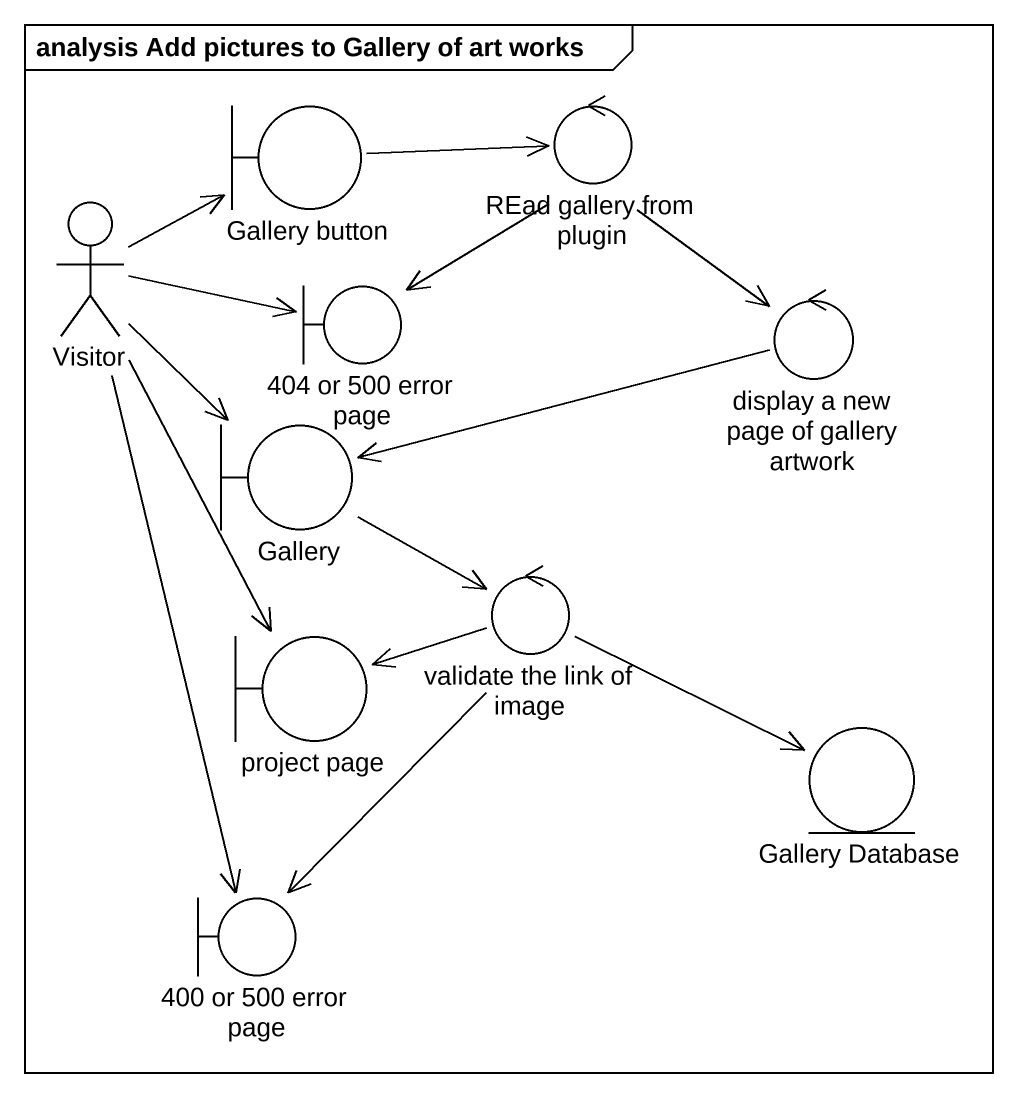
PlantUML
@startuml
mainframe analysis Add pictures to Gallery of art works
boundary "Gallery button" as Gallery_button
control "REad gallery from plugin" as REad_gallery_from_plugin
actor Visitor
boundary "404 or 500 error page" as b404_or_500_error_page
control "display a new page of gallery artwork" as display_a_new_page_of
boundary Gallery
boundary "project page" as project_page
control "validate the link of image" as validate_the_link_of_image
entity "Gallery Database" as Gallery_Database
boundary "400 or 500 error page" as b400_or_500_error_page
Gallery_button -right-> REad_gallery_from_plugin
REad_gallery_from_plugin --> b404_or_500_error_page
REad_gallery_from_plugin --> display_a_new_page_of
Visitor -up-> Gallery_button
Visitor -right-> b404_or_500_error_page
Visitor --> Gallery
Visitor --> project_page
Visitor --> b400_or_500_error_page
display_a_new_page_of -left-> Gallery
Gallery --> validate_the_link_of_image
validate_the_link_of_image -left-> project_page
validate_the_link_of_image -right-> Gallery_Database
validate_the_link_of_image --> b400_or_500_error_page
@enduml
